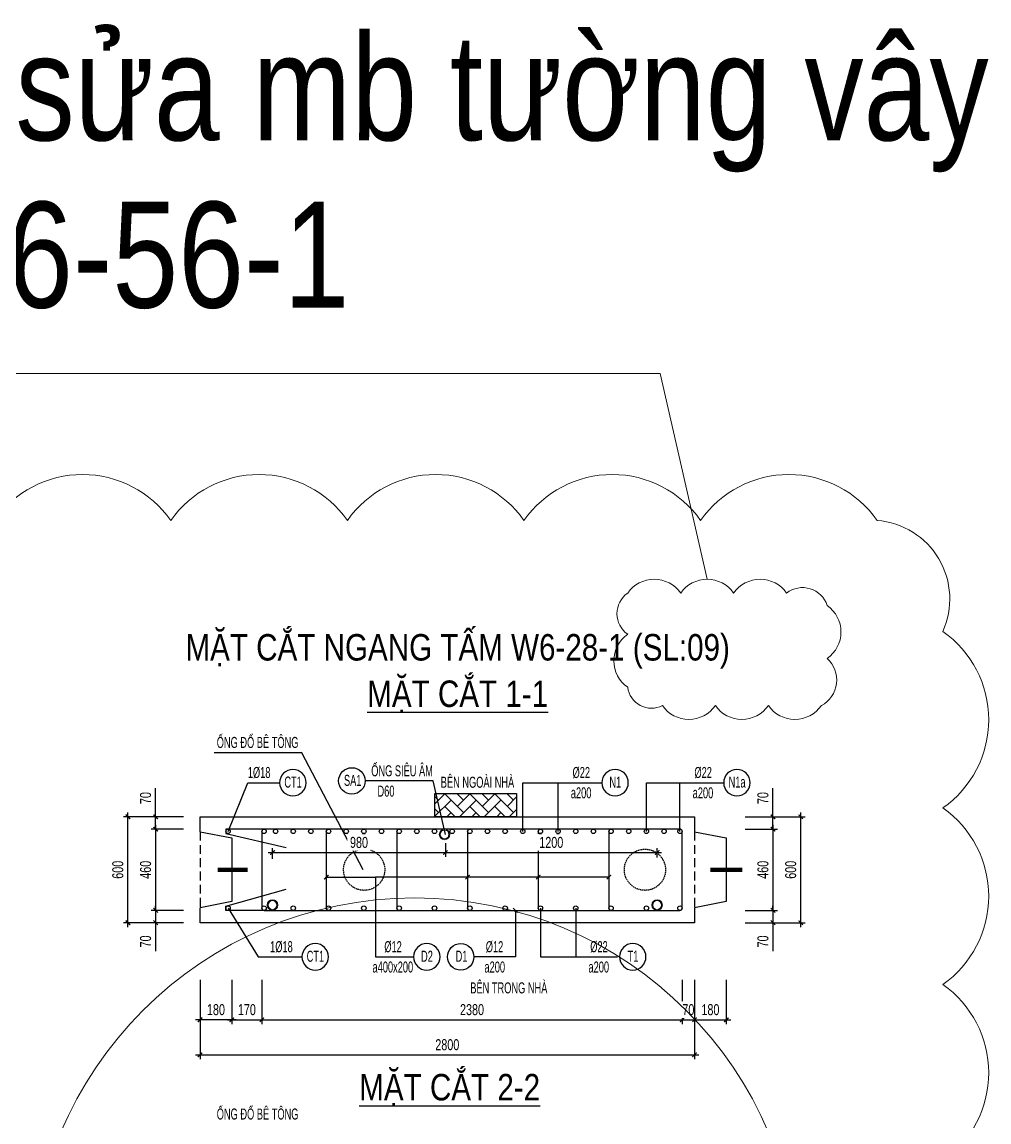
# Model space of a CAD drawing. Header units: millimetres. Extents: x -147841 to 368790, y -162721 to 84261.
# Drawn here: x 139889 to 145365, y -100065 to -93833 of the extents above; entities that cross this region are included whole.
import ezdxf
from ezdxf.enums import TextEntityAlignment as Align

# ---------------------------------------------------------------- set-up
doc = ezdxf.new("R2010")
doc.units = ezdxf.units.MM
doc.header["$LTSCALE"] = 1000
doc.header["$MEASUREMENT"] = 0
doc.header["$PDMODE"] = 1
doc.header["$PDSIZE"] = -10
doc.linetypes.add('DASHED', pattern=[0.75, 0.5, -0.25])
doc.linetypes.add('HIDDEN', pattern=[0.375, 0.25, -0.125])
doc.layers.get('0').update_dxf_attribs({"linetype": 'CONTINUOUS', "lineweight": 18})
doc.layers.get('DEFPOINTS').update_dxf_attribs({"color": 5, "linetype": 'CONTINUOUS', "lineweight": 18})
for name, color, linetype, lineweight in [('0-THAY', 7, 'CONTINUOUS', 18), ('ccu11-Dim', 8, 'CONTINUOUS', 18), ('DIM', 8, 'CONTINUOUS', 18)]:
    doc.layers.add(name, color=color, linetype=linetype, lineweight=lineweight)
for name, color, linetype in [('ccu11-Hatch', 250, 'CONTINUOUS'), ('ccu11-Khuat', 9, 'DASHED'), ('ccu11-Manh', 8, 'CONTINUOUS'), ('ccu11-Text', 31, 'CONTINUOUS'), ('ccu11-Thep', 4, 'CONTINUOUS'), ('ccu11-Thepdai', 6, 'CONTINUOUS'), ('KC-Cotthep', 8, 'CONTINUOUS'), ('KC-Dim', 8, 'CONTINUOUS'), ('KC-Text', 31, 'CONTINUOUS'), ('KC-Thay', 7, 'CONTINUOUS')]:
    doc.layers.add(name, color=color, linetype=linetype)
doc.styles.add('ARIAL', font='arial.ttf', dxfattribs={"width": 0.7})
doc.styles.add('ccu11-dim', font='vnsimli.shx', dxfattribs={"width": 0.65, "bigfont": 'bigfont.shx'})
doc.dimstyles.new('2.5-25', dxfattribs={"dimscale": 25, "dimtxt": 2.5, "dimasz": 1, "dimexe": 1, "dimexo": 2, "dimgap": 1, "dimtad": 1, "dimdec": 1, "dimrnd": 5, "dimdsep": 46, "dimtxsty": 'ARIAL', "dimblk": 'ARCHTICK', "dimcen": -1, "dimdle": 1, "dimclrd": 256, "dimclre": 256, "dimclrt": 3, "dimadec": 0, "dimazin": 2, "dimtfac": 0.1, "dimtdec": 1, "dimtmove": 0, "dimatfit": 1, "dimldrblk": 'ARCHTICK', "dimfxl": 1, "dimtvp": 0.833333, "dimtfill": 1, "dimtolj": 1, "dimtzin": 12, "dimarcsym": 0})
doc.dimstyles.new('ccu11-100x4', dxfattribs={"dimscale": 100, "dimtxt": 2.5, "dimasz": 1, "dimexe": 1, "dimexo": 2, "dimgap": 1, "dimtad": 1, "dimdec": 0, "dimlfac": 0.25, "dimdsep": 46, "dimtxsty": 'ccu11-dim', "dimblk": 'ARCHTICK', "dimcen": -1, "dimdle": 1, "dimclrd": 256, "dimclre": 256, "dimclrt": 31, "dimadec": 0, "dimazin": 2, "dimtfac": 0.1, "dimtdec": 0, "dimtmove": 0, "dimatfit": 1, "dimldrblk": 'ARCHTICK', "dimfxl": 1, "dimtvp": 0.833333, "dimtolj": 1, "dimtzin": 12, "dimarcsym": 0})

# ---------------------------------------------------------------- blocks, each defined once
blk = doc.blocks.new('_ARCHTICK')
at = {"color": 0, "linetype": 'ByBlock', "const_width": 0.3}
blk.add_lwpolyline([(-0.5, -0.5), (0.5, 0.5)], dxfattribs=at)
blk = doc.blocks.new('*D105')
at = {"layer": 'DEFPOINTS', "color": 0, "linetype": 'ByBlock', "ltscale": 30, "transparency": 16777216}
for p in [(140897.5, -99209.8), (141077.5, -99209.8)]:
    blk.add_point(p, dxfattribs=at)
at = {"layer": 'KC-Dim', "linetype": 'ByBlock', "lineweight": -2, "ltscale": 30, "transparency": 16777216}
for p, q in [((140897.5, -99259.8), (140897.5, -99510.5)), ((141077.5, -99259.8), (141077.5, -99510.5)), ((141102.5, -99485.5), (140872.5, -99485.5))]:
    blk.add_line(p, q, dxfattribs=at)
at = {"layer": 'KC-Dim', "linetype": 'ByBlock', "lineweight": -2, "ltscale": 30, "transparency": 16777216, "xscale": 25, "yscale": 25, "zscale": 25, "rotation": 180}
blk.add_blockref('_ARCHTICK', (140897.5, -99485.5), dxfattribs=at)
at = {"layer": 'KC-Dim', "linetype": 'ByBlock', "lineweight": -2, "ltscale": 30, "transparency": 16777216, "xscale": 25, "yscale": 25, "zscale": 25}
blk.add_blockref('_ARCHTICK', (141077.5, -99485.5), dxfattribs=at)
at = {"layer": 'KC-Dim', "color": 3, "linetype": 'ByBlock', "ltscale": 30, "transparency": 16777216, "insert": (140987.5, -99428.6), "char_height": 62.5, "attachment_point": 5, "style": 'ARIAL', "bg_fill": 3, "box_fill_scale": 1.25, "bg_fill_color": 256, "bg_fill_true_color": 13158600, "bg_fill_transparency": 0}
blk.add_mtext('\\A1;180', dxfattribs=at)
at = {"layer": 'DEFPOINTS', "color": 0, "linetype": 'ByBlock', "ltscale": 30, "transparency": 16777216}
blk.add_point((140897.5, -99485.5), dxfattribs=at)
blk = doc.blocks.new('*D106')
at = {"layer": 'DEFPOINTS', "color": 0, "linetype": 'ByBlock', "ltscale": 30, "transparency": 16777216}
for p in [(141077.5, -99209.8), (141247.5, -99209.8)]:
    blk.add_point(p, dxfattribs=at)
at = {"layer": 'KC-Dim', "linetype": 'ByBlock', "lineweight": -2, "ltscale": 30, "transparency": 16777216}
for p, q in [((141077.5, -99259.8), (141077.5, -99510.5)), ((141247.5, -99259.8), (141247.5, -99510.5)), ((141052.5, -99485.5), (141272.5, -99485.5))]:
    blk.add_line(p, q, dxfattribs=at)
at = {"layer": 'KC-Dim', "linetype": 'ByBlock', "lineweight": -2, "ltscale": 30, "transparency": 16777216, "xscale": 25, "yscale": 25, "zscale": 25, "rotation": 180}
blk.add_blockref('_ARCHTICK', (141077.5, -99485.5), dxfattribs=at)
at = {"layer": 'KC-Dim', "linetype": 'ByBlock', "lineweight": -2, "ltscale": 30, "transparency": 16777216, "xscale": 25, "yscale": 25, "zscale": 25}
blk.add_blockref('_ARCHTICK', (141247.5, -99485.5), dxfattribs=at)
at = {"layer": 'KC-Dim', "color": 3, "linetype": 'ByBlock', "ltscale": 30, "transparency": 16777216, "insert": (141162.5, -99428.6), "char_height": 62.5, "attachment_point": 5, "style": 'ARIAL', "bg_fill": 3, "box_fill_scale": 1.25, "bg_fill_color": 256, "bg_fill_true_color": 13158600, "bg_fill_transparency": 0}
blk.add_mtext('\\A1;170', dxfattribs=at)
at = {"layer": 'DEFPOINTS', "color": 0, "linetype": 'ByBlock', "ltscale": 30, "transparency": 16777216}
blk.add_point((141247.5, -99485.5), dxfattribs=at)
blk = doc.blocks.new('*D107')
at = {"layer": 'DEFPOINTS', "color": 0, "linetype": 'ByBlock', "ltscale": 30, "transparency": 16777216}
for p in [(140488.9, -98335.7), (140853.4, -98335.7), (140853.4, -98935.7)]:
    blk.add_point(p, dxfattribs=at)
at = {"layer": 'KC-Dim', "linetype": 'ByBlock', "lineweight": -2, "ltscale": 30, "transparency": 16777216}
for p, q in [((140803.4, -98335.7), (140463.9, -98335.7)), ((140488.9, -98960.7), (140488.9, -98310.7)), ((140803.4, -98935.7), (140463.9, -98935.7))]:
    blk.add_line(p, q, dxfattribs=at)
at = {"layer": 'KC-Dim', "linetype": 'ByBlock', "lineweight": -2, "ltscale": 30, "transparency": 16777216, "xscale": 25, "yscale": 25, "zscale": 25}
for p, rotation in [((140488.9, -98335.7), 90), ((140488.9, -98935.7), 270)]:
    blk.add_blockref('_ARCHTICK', p, dxfattribs=dict(at, rotation=rotation))
at = {"layer": 'KC-Dim', "color": 3, "linetype": 'ByBlock', "ltscale": 30, "transparency": 16777216, "insert": (140432, -98635.7), "char_height": 62.5, "attachment_point": 5, "rotation": 90, "style": 'ARIAL', "bg_fill": 3, "box_fill_scale": 1.25, "bg_fill_color": 256, "bg_fill_true_color": 13158600, "bg_fill_transparency": 0}
blk.add_mtext('\\A1;600', dxfattribs=at)
blk = doc.blocks.new('*D108')
at = {"layer": 'DEFPOINTS', "color": 0, "linetype": 'ByBlock', "ltscale": 30, "transparency": 16777216}
for p in [(140853.4, -98405.7), (140646.1, -98865.7), (140853.4, -98865.7)]:
    blk.add_point(p, dxfattribs=at)
at = {"layer": 'KC-Dim', "linetype": 'ByBlock', "lineweight": -2, "ltscale": 30, "transparency": 16777216}
for p, q in [((140646.1, -98380.7), (140646.1, -98890.7)), ((140803.4, -98405.7), (140621.1, -98405.7)), ((140803.4, -98865.7), (140621.1, -98865.7))]:
    blk.add_line(p, q, dxfattribs=at)
at = {"layer": 'KC-Dim', "linetype": 'ByBlock', "lineweight": -2, "ltscale": 30, "transparency": 16777216, "xscale": 25, "yscale": 25, "zscale": 25}
for p, rotation in [((140646.1, -98405.7), 90), ((140646.1, -98865.7), 270)]:
    blk.add_blockref('_ARCHTICK', p, dxfattribs=dict(at, rotation=rotation))
at = {"layer": 'KC-Dim', "color": 3, "linetype": 'ByBlock', "ltscale": 30, "transparency": 16777216, "insert": (140589.1, -98635.7), "char_height": 62.5, "attachment_point": 5, "rotation": 90, "style": 'ARIAL', "bg_fill": 3, "box_fill_scale": 1.25, "bg_fill_color": 256, "bg_fill_true_color": 13158600, "bg_fill_transparency": 0}
blk.add_mtext('\\A1;460', dxfattribs=at)
blk = doc.blocks.new('*D109')
at = {"layer": 'DEFPOINTS', "color": 0, "linetype": 'ByBlock', "ltscale": 30, "transparency": 16777216}
for p in [(140646.1, -98335.7), (140853.4, -98335.7), (140853.4, -98405.7)]:
    blk.add_point(p, dxfattribs=at)
at = {"layer": 'KC-Dim', "linetype": 'ByBlock', "lineweight": -2, "ltscale": 30, "transparency": 16777216}
for p, q in [((140646.1, -98335.7), (140646.1, -98173.5)), ((140803.4, -98335.7), (140621.1, -98335.7)), ((140646.1, -98405.7), (140646.1, -98335.7)), ((140803.4, -98405.7), (140621.1, -98405.7)), ((140646.1, -98405.7), (140646.1, -98430.7))]:
    blk.add_line(p, q, dxfattribs=at)
at = {"layer": 'KC-Dim', "linetype": 'ByBlock', "lineweight": -2, "ltscale": 30, "transparency": 16777216, "xscale": 25, "yscale": 25, "zscale": 25}
for p, rotation in [((140646.1, -98335.7), 270), ((140646.1, -98405.7), 90)]:
    blk.add_blockref('_ARCHTICK', p, dxfattribs=dict(at, rotation=rotation))
at = {"layer": 'KC-Dim', "color": 3, "linetype": 'ByBlock', "ltscale": 30, "transparency": 16777216, "insert": (140589.1, -98229.6), "char_height": 62.5, "attachment_point": 5, "rotation": 90, "style": 'ARIAL', "bg_fill": 3, "box_fill_scale": 1.25, "bg_fill_color": 256, "bg_fill_true_color": 13158600, "bg_fill_transparency": 0}
blk.add_mtext('\\A1;70', dxfattribs=at)
blk = doc.blocks.new('*D110')
at = {"layer": 'DEFPOINTS', "color": 0, "linetype": 'ByBlock', "ltscale": 30, "transparency": 16777216}
for p in [(140853.4, -98865.7), (140646.1, -98935.7), (140853.4, -98935.7)]:
    blk.add_point(p, dxfattribs=at)
at = {"layer": 'KC-Dim', "linetype": 'ByBlock', "lineweight": -2, "ltscale": 30, "transparency": 16777216}
for p, q in [((140803.4, -98865.7), (140621.1, -98865.7)), ((140646.1, -98865.7), (140646.1, -98840.7)), ((140646.1, -98865.7), (140646.1, -98935.7)), ((140803.4, -98935.7), (140621.1, -98935.7)), ((140646.1, -98935.7), (140646.1, -99097.8))]:
    blk.add_line(p, q, dxfattribs=at)
at = {"layer": 'KC-Dim', "linetype": 'ByBlock', "lineweight": -2, "ltscale": 30, "transparency": 16777216, "xscale": 25, "yscale": 25, "zscale": 25}
for p, rotation in [((140646.1, -98865.7), 270), ((140646.1, -98935.7), 90)]:
    blk.add_blockref('_ARCHTICK', p, dxfattribs=dict(at, rotation=rotation))
at = {"layer": 'KC-Dim', "color": 3, "linetype": 'ByBlock', "ltscale": 30, "transparency": 16777216, "insert": (140589.1, -99041.7), "char_height": 62.5, "attachment_point": 5, "rotation": 90, "style": 'ARIAL', "bg_fill": 3, "box_fill_scale": 1.25, "bg_fill_color": 256, "bg_fill_true_color": 13158600, "bg_fill_transparency": 0}
blk.add_mtext('\\A1;70', dxfattribs=at)
blk = doc.blocks.new('*D111')
at = {"layer": 'DEFPOINTS', "color": 0, "linetype": 'ByBlock', "ltscale": 30, "transparency": 16777216}
for p in [(141247.5, -99209.8), (143627.5, -99209.8), (143627.5, -99485.5)]:
    blk.add_point(p, dxfattribs=at)
at = {"layer": 'KC-Dim', "linetype": 'ByBlock', "lineweight": -2, "ltscale": 30, "transparency": 16777216}
for p, q in [((141247.5, -99259.8), (141247.5, -99510.5)), ((143627.5, -99259.8), (143627.5, -99510.5)), ((141222.5, -99485.5), (143652.5, -99485.5))]:
    blk.add_line(p, q, dxfattribs=at)
at = {"layer": 'KC-Dim', "linetype": 'ByBlock', "lineweight": -2, "ltscale": 30, "transparency": 16777216, "xscale": 25, "yscale": 25, "zscale": 25, "rotation": 180}
blk.add_blockref('_ARCHTICK', (141247.5, -99485.5), dxfattribs=at)
at = {"layer": 'KC-Dim', "linetype": 'ByBlock', "lineweight": -2, "ltscale": 30, "transparency": 16777216, "xscale": 25, "yscale": 25, "zscale": 25}
blk.add_blockref('_ARCHTICK', (143627.5, -99485.5), dxfattribs=at)
at = {"layer": 'KC-Dim', "color": 3, "linetype": 'ByBlock', "ltscale": 30, "transparency": 16777216, "insert": (142437.5, -99428.5), "char_height": 62.5, "attachment_point": 5, "style": 'ARIAL', "bg_fill": 3, "box_fill_scale": 1.25, "bg_fill_color": 256, "bg_fill_true_color": 13158600, "bg_fill_transparency": 0}
blk.add_mtext('\\A1;2380', dxfattribs=at)
blk = doc.blocks.new('*D112')
at = {"layer": 'DEFPOINTS', "color": 0, "linetype": 'ByBlock', "ltscale": 30, "transparency": 16777216}
for p in [(143934, -98335.7), (144299, -98335.7), (143934, -98935.7)]:
    blk.add_point(p, dxfattribs=at)
at = {"layer": 'KC-Dim', "linetype": 'ByBlock', "lineweight": -2, "ltscale": 30, "transparency": 16777216}
for p, q in [((143984, -98335.7), (144324, -98335.7)), ((144299, -98960.7), (144299, -98310.7)), ((143984, -98935.7), (144324, -98935.7))]:
    blk.add_line(p, q, dxfattribs=at)
at = {"layer": 'KC-Dim', "linetype": 'ByBlock', "lineweight": -2, "ltscale": 30, "transparency": 16777216, "xscale": 25, "yscale": 25, "zscale": 25}
for p, rotation in [((144299, -98335.7), 90), ((144299, -98935.7), 270)]:
    blk.add_blockref('_ARCHTICK', p, dxfattribs=dict(at, rotation=rotation))
at = {"layer": 'KC-Dim', "color": 3, "linetype": 'ByBlock', "ltscale": 30, "transparency": 16777216, "insert": (144242.1, -98635.7), "char_height": 62.5, "attachment_point": 5, "rotation": 90, "style": 'ARIAL', "bg_fill": 3, "box_fill_scale": 1.25, "bg_fill_color": 256, "bg_fill_true_color": 13158600, "bg_fill_transparency": 0}
blk.add_mtext('\\A1;600', dxfattribs=at)
blk = doc.blocks.new('*D113')
at = {"layer": 'DEFPOINTS', "color": 0, "linetype": 'ByBlock', "ltscale": 30, "transparency": 16777216}
for p in [(143934, -98405.7), (143934, -98865.7), (144141.8, -98865.7)]:
    blk.add_point(p, dxfattribs=at)
at = {"layer": 'KC-Dim', "linetype": 'ByBlock', "lineweight": -2, "ltscale": 30, "transparency": 16777216}
for p, q in [((144141.8, -98380.7), (144141.8, -98890.7)), ((143984, -98405.7), (144166.8, -98405.7)), ((143984, -98865.7), (144166.8, -98865.7))]:
    blk.add_line(p, q, dxfattribs=at)
at = {"layer": 'KC-Dim', "linetype": 'ByBlock', "lineweight": -2, "ltscale": 30, "transparency": 16777216, "xscale": 25, "yscale": 25, "zscale": 25}
for p, rotation in [((144141.8, -98405.7), 90), ((144141.8, -98865.7), 270)]:
    blk.add_blockref('_ARCHTICK', p, dxfattribs=dict(at, rotation=rotation))
at = {"layer": 'KC-Dim', "color": 3, "linetype": 'ByBlock', "ltscale": 30, "transparency": 16777216, "insert": (144084.9, -98635.7), "char_height": 62.5, "attachment_point": 5, "rotation": 90, "style": 'ARIAL', "bg_fill": 3, "box_fill_scale": 1.25, "bg_fill_color": 256, "bg_fill_true_color": 13158600, "bg_fill_transparency": 0}
blk.add_mtext('\\A1;460', dxfattribs=at)
blk = doc.blocks.new('*D114')
at = {"layer": 'DEFPOINTS', "color": 0, "linetype": 'ByBlock', "ltscale": 30, "transparency": 16777216}
for p in [(143934, -98335.7), (144141.8, -98335.7), (143934, -98405.7)]:
    blk.add_point(p, dxfattribs=at)
at = {"layer": 'KC-Dim', "linetype": 'ByBlock', "lineweight": -2, "ltscale": 30, "transparency": 16777216}
for p, q in [((144141.8, -98335.7), (144141.8, -98173.5)), ((143984, -98335.7), (144166.8, -98335.7)), ((144141.8, -98405.7), (144141.8, -98335.7)), ((143984, -98405.7), (144166.8, -98405.7)), ((144141.8, -98405.7), (144141.8, -98430.7))]:
    blk.add_line(p, q, dxfattribs=at)
at = {"layer": 'KC-Dim', "linetype": 'ByBlock', "lineweight": -2, "ltscale": 30, "transparency": 16777216, "xscale": 25, "yscale": 25, "zscale": 25}
for p, rotation in [((144141.8, -98335.7), 270), ((144141.8, -98405.7), 90)]:
    blk.add_blockref('_ARCHTICK', p, dxfattribs=dict(at, rotation=rotation))
at = {"layer": 'KC-Dim', "color": 3, "linetype": 'ByBlock', "ltscale": 30, "transparency": 16777216, "insert": (144084.9, -98229.6), "char_height": 62.5, "attachment_point": 5, "rotation": 90, "style": 'ARIAL', "bg_fill": 3, "box_fill_scale": 1.25, "bg_fill_color": 256, "bg_fill_true_color": 13158600, "bg_fill_transparency": 0}
blk.add_mtext('\\A1;70', dxfattribs=at)
blk = doc.blocks.new('*D115')
at = {"layer": 'DEFPOINTS', "color": 0, "linetype": 'ByBlock', "ltscale": 30, "transparency": 16777216}
for p in [(143934, -98865.7), (143934, -98935.7), (144141.8, -98935.7)]:
    blk.add_point(p, dxfattribs=at)
at = {"layer": 'KC-Dim', "linetype": 'ByBlock', "lineweight": -2, "ltscale": 30, "transparency": 16777216}
for p, q in [((143984, -98865.7), (144166.8, -98865.7)), ((144141.8, -98865.7), (144141.8, -98840.7)), ((144141.8, -98865.7), (144141.8, -98935.7)), ((143984, -98935.7), (144166.8, -98935.7)), ((144141.8, -98935.7), (144141.8, -99097.8))]:
    blk.add_line(p, q, dxfattribs=at)
at = {"layer": 'KC-Dim', "linetype": 'ByBlock', "lineweight": -2, "ltscale": 30, "transparency": 16777216, "xscale": 25, "yscale": 25, "zscale": 25}
for p, rotation in [((144141.8, -98865.7), 270), ((144141.8, -98935.7), 90)]:
    blk.add_blockref('_ARCHTICK', p, dxfattribs=dict(at, rotation=rotation))
at = {"layer": 'KC-Dim', "color": 3, "linetype": 'ByBlock', "ltscale": 30, "transparency": 16777216, "insert": (144084.9, -99041.7), "char_height": 62.5, "attachment_point": 5, "rotation": 90, "style": 'ARIAL', "bg_fill": 3, "box_fill_scale": 1.25, "bg_fill_color": 256, "bg_fill_true_color": 13158600, "bg_fill_transparency": 0}
blk.add_mtext('\\A1;70', dxfattribs=at)
blk = doc.blocks.new('att_thep_2')
blk.add_circle((-300, 0), 300)
at = {"color": 3, "style": 'ARIAL', "width": 0.6}
blk.add_attdef('DK', text='', height=250, dxfattribs=at).set_placement((467, 105), align=Align.CENTER)
at = {"color": 31, "style": 'ARIAL', "width": 0.6}
blk.add_attdef('SH', text='', height=250, dxfattribs=at).set_placement((-281, -111), align=Align.CENTER)
at = {"color": 2, "style": 'ARIAL', "width": 0.6}
blk.add_attdef('KC', text='', height=250, dxfattribs=at).set_placement((472, -355), align=Align.CENTER)
blk = doc.blocks.new('*D116')
at = {"layer": 'DEFPOINTS', "color": 0, "ltscale": 3000, "transparency": 16777216}
for p in [(143627.5, -99209.8), (143697.5, -99209.8)]:
    blk.add_point(p, dxfattribs=at)
at = {"layer": 'KC-Dim', "lineweight": -2, "ltscale": 3000, "transparency": 16777216}
for p, q in [((143627.5, -99259.8), (143627.5, -99510.5)), ((143697.5, -99259.8), (143697.5, -99510.5)), ((143602.5, -99485.5), (143722.5, -99485.5))]:
    blk.add_line(p, q, dxfattribs=at)
at = {"layer": 'KC-Dim', "lineweight": -2, "ltscale": 3000, "transparency": 16777216, "xscale": 25, "yscale": 25, "zscale": 25, "rotation": 180}
blk.add_blockref('_ARCHTICK', (143627.5, -99485.5), dxfattribs=at)
at = {"layer": 'KC-Dim', "lineweight": -2, "ltscale": 3000, "transparency": 16777216, "xscale": 25, "yscale": 25, "zscale": 25}
blk.add_blockref('_ARCHTICK', (143697.5, -99485.5), dxfattribs=at)
at = {"layer": 'KC-Dim', "color": 3, "ltscale": 3000, "transparency": 16777216, "insert": (143662.5, -99428.6), "char_height": 62.5, "attachment_point": 5, "style": 'ARIAL', "bg_fill": 3, "box_fill_scale": 1.25, "bg_fill_color": 256, "bg_fill_true_color": 13158600, "bg_fill_transparency": 0}
blk.add_mtext('\\A1;70', dxfattribs=at)
at = {"layer": 'DEFPOINTS', "color": 0, "ltscale": 3000, "transparency": 16777216}
blk.add_point((143697.5, -99485.5), dxfattribs=at)
blk = doc.blocks.new('*D117')
at = {"layer": 'DEFPOINTS', "color": 0, "ltscale": 3000, "transparency": 16777216}
for p in [(143697.5, -99209.8), (143877.5, -99209.8)]:
    blk.add_point(p, dxfattribs=at)
at = {"layer": 'KC-Dim', "lineweight": -2, "ltscale": 3000, "transparency": 16777216}
for p, q in [((143697.5, -99259.8), (143697.5, -99510.5)), ((143877.5, -99259.8), (143877.5, -99510.5)), ((143672.5, -99485.5), (143902.5, -99485.5))]:
    blk.add_line(p, q, dxfattribs=at)
at = {"layer": 'KC-Dim', "color": 3, "ltscale": 3000, "transparency": 16777216, "insert": (143787.5, -99428.6), "char_height": 62.5, "attachment_point": 5, "style": 'ARIAL', "bg_fill": 3, "box_fill_scale": 1.25, "bg_fill_color": 256, "bg_fill_true_color": 13158600, "bg_fill_transparency": 0}
blk.add_mtext('\\A1;180', dxfattribs=at)
at = {"layer": 'DEFPOINTS', "color": 0, "ltscale": 3000, "transparency": 16777216}
blk.add_point((143877.5, -99485.5), dxfattribs=at)
at = {"layer": 'KC-Dim', "lineweight": -2, "ltscale": 3000, "transparency": 16777216, "xscale": 25, "yscale": 25, "zscale": 25, "rotation": 180}
blk.add_blockref('_ARCHTICK', (143697.5, -99485.5), dxfattribs=at)
at = {"layer": 'KC-Dim', "lineweight": -2, "ltscale": 3000, "transparency": 16777216, "xscale": 25, "yscale": 25, "zscale": 25}
blk.add_blockref('_ARCHTICK', (143877.5, -99485.5), dxfattribs=at)
blk = doc.blocks.new('*U103')
at = {"layer": 'ccu11-Thepdai', "flags": 128}
blk.add_lwpolyline([(50, 230), (-37.5, 230, 0.414214), (-50, 217.5), (-50, -114.4), (-50, -217.5, 0.414214), (-37.5, -230), (50, -230)], format="xyb", dxfattribs=at)
blk = doc.blocks.new('*U104')
at = {"layer": 'DIM', "color": 0, "linetype": 'ByBlock', "lineweight": -2, "transparency": 16777216}
for p in [(0, 0), (400, 0), (800, 0), (1200, 0), (1600, 0)]:
    blk.add_blockref('*U103', p, dxfattribs=at)
blk = doc.blocks.new('*D118')
at = {"layer": 'DEFPOINTS', "color": 0, "ltscale": 3000, "transparency": 16777216}
for p in [(140897.5, -99209.8), (143697.5, -99209.8), (143697.5, -99684)]:
    blk.add_point(p, dxfattribs=at)
at = {"layer": 'DIM', "lineweight": -2, "ltscale": 3000, "transparency": 16777216}
for p, q in [((140897.5, -99259.8), (140897.5, -99709)), ((143697.5, -99259.8), (143697.5, -99709)), ((140872.5, -99684), (143722.5, -99684))]:
    blk.add_line(p, q, dxfattribs=at)
at = {"layer": 'DIM', "lineweight": -2, "ltscale": 3000, "transparency": 16777216, "xscale": 25, "yscale": 25, "zscale": 25, "rotation": 180}
blk.add_blockref('_ARCHTICK', (140897.5, -99684), dxfattribs=at)
at = {"layer": 'DIM', "lineweight": -2, "ltscale": 3000, "transparency": 16777216, "xscale": 25, "yscale": 25, "zscale": 25}
blk.add_blockref('_ARCHTICK', (143697.5, -99684), dxfattribs=at)
at = {"layer": 'DIM', "color": 3, "ltscale": 3000, "transparency": 16777216, "insert": (142297.5, -99627.1), "char_height": 62.5, "attachment_point": 5, "style": 'ARIAL', "bg_fill": 3, "box_fill_scale": 1.25, "bg_fill_color": 256, "bg_fill_true_color": 13158600, "bg_fill_transparency": 0}
blk.add_mtext('\\A1;2800', dxfattribs=at)
blk = doc.blocks.new('*D1508')
at = {"layer": 'DEFPOINTS', "color": 0, "linetype": 'ByBlock', "ltscale": 30, "transparency": 16777216}
for p in [(258896.5, -98435.7), (258896.5, -98538), (257917.5, -98623.4)]:
    blk.add_point(p, dxfattribs=at)
at = {"layer": 'KC-Dim', "linetype": 'ByBlock', "lineweight": -2, "ltscale": 30, "transparency": 16777216}
for p, q in [((257917.5, -98573.4), (257917.5, -98513)), ((258896.5, -98485.7), (258896.5, -98563)), ((257892.5, -98538), (258921.5, -98538))]:
    blk.add_line(p, q, dxfattribs=at)
at = {"layer": 'KC-Dim', "linetype": 'ByBlock', "lineweight": -2, "ltscale": 30, "transparency": 16777216, "xscale": 25, "yscale": 25, "zscale": 25, "rotation": 180}
blk.add_blockref('_ARCHTICK', (257917.5, -98538), dxfattribs=at)
at = {"layer": 'KC-Dim', "linetype": 'ByBlock', "lineweight": -2, "ltscale": 30, "transparency": 16777216, "xscale": 25, "yscale": 25, "zscale": 25}
blk.add_blockref('_ARCHTICK', (258896.5, -98538), dxfattribs=at)
at = {"layer": 'KC-Dim', "color": 3, "linetype": 'ByBlock', "ltscale": 30, "transparency": 16777216, "insert": (258407, -98481.1), "char_height": 62.5, "attachment_point": 5, "style": 'ARIAL', "bg_fill": 3, "box_fill_scale": 1.25, "bg_fill_color": 256, "bg_fill_true_color": 13158600, "bg_fill_transparency": 0}
blk.add_mtext('\\A1;980', dxfattribs=at)
blk = doc.blocks.new('A$C260038B3')
at = {"layer": '0-THAY', "linetype": 'Continuous'}
for radius in [120, 100]:
    blk.add_circle((0, 0), radius, dxfattribs=at)
blk = doc.blocks.new('*D1509')
at = {"layer": 'DEFPOINTS', "color": 0, "linetype": 'ByBlock', "ltscale": 30, "transparency": 16777216}
for p in [(258896.5, -98435.7), (260095.1, -98538), (260095.1, -98616.7)]:
    blk.add_point(p, dxfattribs=at)
at = {"layer": 'KC-Dim', "linetype": 'ByBlock', "lineweight": -2, "ltscale": 30, "transparency": 16777216}
for p, q in [((258896.5, -98485.7), (258896.5, -98563)), ((260095.1, -98566.7), (260095.1, -98513)), ((258871.5, -98538), (260120.1, -98538))]:
    blk.add_line(p, q, dxfattribs=at)
at = {"layer": 'KC-Dim', "linetype": 'ByBlock', "lineweight": -2, "ltscale": 30, "transparency": 16777216, "xscale": 25, "yscale": 25, "zscale": 25, "rotation": 180}
blk.add_blockref('_ARCHTICK', (258896.5, -98538), dxfattribs=at)
at = {"layer": 'KC-Dim', "linetype": 'ByBlock', "lineweight": -2, "ltscale": 30, "transparency": 16777216, "xscale": 25, "yscale": 25, "zscale": 25}
blk.add_blockref('_ARCHTICK', (260095.1, -98538), dxfattribs=at)
at = {"layer": 'KC-Dim', "color": 3, "linetype": 'ByBlock', "ltscale": 30, "transparency": 16777216, "insert": (259495.8, -98481.1), "char_height": 62.5, "attachment_point": 5, "style": 'ARIAL', "bg_fill": 3, "box_fill_scale": 1.25, "bg_fill_color": 256, "bg_fill_true_color": 13158600, "bg_fill_transparency": 0}
blk.add_mtext('\\A1;1200', dxfattribs=at)
blk = doc.blocks.new('*U260')
at = {"layer": 'ccu11-Thep'}
blk.add_circle((0, 0), 12.5, dxfattribs=at)
blk = doc.blocks.new('*U261')
at = {"layer": 'KC-Dim', "color": 0, "linetype": 'ByBlock', "lineweight": -2, "transparency": 16777216}
for p in [(0, 0), (100, 0), (200, 0), (300, 0), (400, 0), (500, 0), (600, 0), (700, 0), (800, 0), (900, 0), (1000, 0), (1100, 0), (1200, 0), (1300, 0), (1400, 0), (1500, 0), (1600, 0), (1700, 0), (1800, 0), (1900, 0), (2000, 0), (2100, 0), (2200, 0)]:
    blk.add_blockref('*U260', p, dxfattribs=at)
blk = doc.blocks.new('*U262')
at = {"layer": 'ccu11-Thep'}
blk.add_circle((0, 0), 12.5, dxfattribs=at)
blk = doc.blocks.new('*U263')
at = {"layer": 'KC-Dim', "color": 0, "linetype": 'ByBlock', "lineweight": -2, "transparency": 16777216}
for p in [(0, 0), (200, 0), (400, 0), (600, 0), (800, 0), (1000, 0), (1200, 0), (1400, 0), (1600, 0), (1800, 0), (2000, 0)]:
    blk.add_blockref('*U262', p, dxfattribs=at)
blk = doc.blocks.new('saw6-28')
at = {"layer": 'ccu11-Dim', "ltscale": 3000, "xscale": 0.25, "yscale": 0.25, "zscale": 0.25}
for p in [(257917.48, -98835.66), (260095.11, -98835.66)]:
    blk.add_blockref('A$C260038B3', p, dxfattribs=at)
at = {"layer": 'KC-Dim', "linetype": 'ByBlock', "ltscale": 30}
dim = blk.add_linear_dim(base=(258896.47, -98537.97), p1=(257917.48, -98623.41), p2=(258896.47, -98435.66), dimstyle='2.5-25', dxfattribs=at)
dim.commit()
dim.dimension.update_dxf_attribs({"geometry": '*D1508', "text_midpoint": (258406.97, -98481.05)})
at = {"layer": 'ccu11-Dim', "ltscale": 3000, "xscale": 0.25, "yscale": 0.25, "zscale": 0.25}
blk.add_blockref('A$C260038B3', (258891.47, -98435.66), dxfattribs=at)
at = {"layer": 'KC-Dim', "linetype": 'ByBlock', "ltscale": 30}
dim = blk.add_linear_dim(base=(260095.11, -98537.97), p1=(258896.47, -98435.66), p2=(260095.11, -98616.7), dimstyle='2.5-25', dxfattribs=at)
dim.commit()
dim.dimension.update_dxf_attribs({"geometry": '*D1509', "text_midpoint": (259495.79, -98481.05)})

msp = doc.modelspace()

# ---------------------------------------------------------------- hatches: boundary and pattern name
at = {"layer": 'ccu11-Hatch', "ltscale": 3000}
h = msp.add_hatch(dxfattribs=at)
h.set_pattern_fill('AR-HBONE', color=256, scale=12.5, style=0)
h.set_pattern_definition([(45, (74896.06, -110438.817), (6e-15, 70.710678), [150, -50]), (135, (74931.413, -110403.46), (6e-15, 70.710678), [150, -50])])
h.paths.add_polyline_path([(142690.06, -98204.07), (142227.52, -98204.07), (142227.52, -98335.66), (142690.06, -98335.66)])

# ---------------------------------------------------------------- linework, layer by layer
msp.add_lwpolyline([(142227.52, -98204.07), (142690.06, -98204.07), (142690.06, -98335.66), (142227.52, -98335.66)], close=True, dxfattribs=at)
at = {"layer": 'ccu11-Khuat', "ltscale": 0.1}
for p, q in [((140897.49, -98420.66), (140897.49, -98850.66)), ((143697.49, -98420.66), (143697.49, -98850.66))]:
    msp.add_line(p, q, dxfattribs=at)
at = {"layer": 'ccu11-Manh'}
msp.add_lwpolyline([(141821.15, -98635.66), (141474.1, -97972.6), (140977.57, -97972.6)], dxfattribs=at)
at = {"layer": 'ccu11-Thep', "const_width": 25}
for points in [[(141167.49, -98635.66), (140997.49, -98635.66)], [(143787.49, -98635.66), (143967.49, -98635.66)]]:
    msp.add_lwpolyline(points, dxfattribs=at)
at = {"layer": 'ccu11-Thep'}
for centre in [(141056.28, -98418.16), (141259.99, -98418.16), (143614.99, -98418.16), (141056.37, -98853.16), (141259.99, -98853.16), (143614.99, -98853.16)]:
    msp.add_circle(centre, 12.5, dxfattribs=at)
at = {"layer": 'ccu11-Thep', "linetype": 'HIDDEN', "ltscale": 0.03}
for centre in [(141826.73, -98635.66, 242.3), (143416.68, -98635.66)]:
    msp.add_circle(centre, 116.6, dxfattribs=at)
at = {"layer": 'ccu11-Thepdai', "flags": 128}
for points in [[(141278.54, -98405.66), (141043.78, -98405.66), (141043.78, -98429.83), (141385.24, -98509.87)], [(141278.54, -98865.66), (141043.87, -98865.66), (141043.87, -98842.22), (141385.24, -98746.07)]]:
    msp.add_lwpolyline(points, dxfattribs=at)
at = {"layer": 'ccu11-Thepdai'}
msp.add_lwpolyline([(141259.99, -98865.66), (143614.99, -98865.66, 0.4142136), (143627.49, -98853.16), (143627.49, -98418.16, 0.4142136), (143614.99, -98405.66), (141259.99, -98405.66, 0.4142136), (141247.49, -98418.16), (141247.49, -98853.16, 0.4142136)], format="xyb", close=True, dxfattribs=at)
at = {"layer": 'DEFPOINTS', "color": 2, "flags": 128}
for points in [[(137226.64, -97060.92), (137226.64, -95824.32), (143503.1, -95824.32)], [(143769.07, -96990.09), (143503.1, -95824.32)]]:
    msp.add_lwpolyline(points, dxfattribs=at)
msp.add_lwpolyline([(143319.07, -97068.18, -0.5205671), (143619.07, -97068.18, -0.5205671), (143919.07, -97068.18, -0.5205671), (144219.07, -97068.18, -0.5205671), (144448.64, -97138.6, -0.5205671), (144448.64, -97438.6, -0.5205671), (144415.51, -97705.47, -0.5205671), (144115.51, -97705.47, -0.5205671), (143815.51, -97705.47, -0.5205671), (143515.51, -97705.47, -0.5205671), (143319.07, -97601.9, -0.5205671), (143319.07, -97301.9, -0.5205671)], format="xyb", close=True, dxfattribs=at)
at = {"layer": 'KC-Thay', "flags": 128}
for points in [[(140897.49, -98420.66), (140897.49, -98335.66), (143697.49, -98335.66), (143697.49, -98420.66)], [(140897.49, -98420.66), (141077.49, -98455.66), (141077.49, -98815.66), (140897.49, -98850.66)], [(143697.49, -98420.66), (143877.49, -98455.66), (143877.49, -98815.66), (143697.49, -98850.66)], [(143697.49, -98850.66), (143697.49, -98935.66), (140897.49, -98935.66), (140897.49, -98850.66)]]:
    msp.add_lwpolyline(points, dxfattribs=at)

# ---------------------------------------------------------------- block references
at = {"layer": 'DIM'}
msp.add_blockref('*U104', (141662.49, -98635.66), dxfattribs=at)
at = {"layer": 'KC-Cotthep'}
ref = msp.add_blockref('att_thep_2', (141348.28, -98142.29), dxfattribs=dict(at, xscale=-0.25, yscale=0.25, zscale=0.25))
ref.add_attrib('DK', '1%%C18', dxfattribs={"layer": '0', "color": 15, "height": 62.5, "style": 'ARIAL', "width": 0.6}).set_placement((141232.01, -98115.94), align=Align.CENTER)
ref.add_attrib('SH', 'CT1', dxfattribs={"layer": '0', "color": 31, "height": 62.5, "style": 'ARIAL', "width": 0.6}).set_placement((141424.31, -98170.16), align=Align.CENTER)
ref = msp.add_blockref('att_thep_2', (141832.32, -98132.62), dxfattribs=dict(at, xscale=0.25, yscale=0.25, zscale=0.25))
ref.add_attrib('KC', 'D60', dxfattribs={"layer": '0', "color": 2, "height": 62.5, "style": 'ARIAL', "width": 0.6}).set_placement((141950.29, -98221.45), align=Align.CENTER)
ref.add_attrib('DK', 'ỐNG SIÊU ÂM', dxfattribs={"layer": '0', "color": 15, "height": 62.5, "style": 'ARIAL', "width": 0.6}).set_placement((142041.38, -98106.27), align=Align.CENTER)
ref.add_attrib('SH', 'SA1', dxfattribs={"layer": '0', "color": 31, "height": 62.5, "style": 'ARIAL', "width": 0.6}).set_placement((141762.07, -98160.49), align=Align.CENTER)
ref = msp.add_blockref('att_thep_2', (143172.6, -98142.29), dxfattribs=dict(at, xscale=-0.25, yscale=0.25, zscale=0.25))
ref.add_attrib('KC', 'a200', dxfattribs={"layer": '0', "color": 2, "height": 62.5, "style": 'ARIAL', "width": 0.6}).set_placement((143055.25, -98231.12), align=Align.CENTER)
ref.add_attrib('DK', '%%C22', dxfattribs={"layer": '0', "color": 2, "height": 62.5, "style": 'ARIAL', "width": 0.6}).set_placement((143056.34, -98115.94), align=Align.CENTER)
ref.add_attrib('SH', 'N1', dxfattribs={"layer": '0', "color": 31, "height": 62.5, "style": 'ARIAL', "width": 0.6}).set_placement((143248.63, -98170.16), align=Align.CENTER)

# ---------------------------------------------------------------- texts
at = {"layer": 'ccu11-Text', "color": 1, "style": 'ARIAL', "width": 0.8}
msp.add_text('MẶT CẮT NGANG TẤM W6-28-1 (SL:09)', height=150, dxfattribs=at).set_placement((142356.27, -97450.44), align=Align.CENTER)
at = {"layer": 'DEFPOINTS', "color": 2, "style": 'ARIAL', "width": 0.8}
for s, p in [('2017.12.16. sửa mb tường vây, thêm 1 tấm W6-28-1', (136123.66, -94503.22)), ('bớt 2 tấm W6-56-1', (136123.66, -95451.35))]:
    msp.add_text(s, height=600, dxfattribs=at).set_placement(p)
at = {"layer": 'KC-Text', "color": 1, "style": 'ARIAL'}
for s, height, width, p in [('%%UMẶT CẮT 1-1', 150, 0.8, (142356.27, -97713.49)), ('BÊN NGOÀI NHÀ', 62.5, 0.6, (142468.49, -98171.11))]:
    msp.add_text(s, height=height, dxfattribs=dict(at, width=width)).set_placement(p, align=Align.CENTER)
at = {"layer": 'KC-Text', "color": 1, "style": 'ARIAL', "width": 0.6}
for p in [(140992.01, -97945.59), (140992.01, -100050.71)]:
    msp.add_text('ỐNG ĐỔ BÊ TÔNG', height=62.5, dxfattribs=at).set_placement(p)
at = {"layer": 'KC-Text', "color": 2, "style": 'ARIAL', "width": 0.8}
msp.add_text('%%UMẶT CẮT 2-2', height=150, dxfattribs=at).set_placement((142311, -99942.42), align=Align.CENTER)

# ---------------------------------------------------------------- dimensions: what is measured, and where the dimension line sits
at = {"layer": 'KC-Dim', "linetype": 'ByBlock', "ltscale": 30}
dim = msp.add_linear_dim(base=(140488.91, -98335.66), p1=(140853.42, -98935.66), p2=(140853.42, -98335.66), angle=90, dimstyle='2.5-25', dxfattribs=at)
dim.commit()
dim.dimension.update_dxf_attribs({"geometry": '*D107', "text_midpoint": (140432, -98635.66)})
dim = msp.add_linear_dim(base=(140897.49, -99485.46), p1=(141077.49, -99209.83), p2=(140897.49, -99209.83), angle=180, dimstyle='2.5-25', dxfattribs=at)
dim.commit()
dim.dimension.update_dxf_attribs({"geometry": '*D105', "text_midpoint": (140987.49, -99485.46), "dimtype": 160})

# ---------------------------------------------------------------- leaders
at = {"layer": 'ccu11-Manh', "ltscale": 10}
for points in [[(141056.28, -98418.16), (141167.29, -98142.29), (141348.32, -98142.29)], [(142286.95, -98435.66), (142218.4, -98132.62), (141832.32, -98132.62)], [(143614.99, -98418.16), (143614.99, -98142.29), (143862.64, -98142.29)], [(141891.38, -98677.37), (141891.38, -99129.04), (142107.69, -99129.04)], [(141056.37, -98853.16), (141226.95, -99129.04), (141474.56, -99129.04)]]:
    msp.add_leader(points, dimstyle='ccu11-100x4', override={"dimgap": 1, "dimtad": 0, "dimldrblk": 'None'}, dxfattribs=at)
at = {"layer": 'ccu11-Manh', "ltscale": 3000}
for points, override in [([(141612.49, -98677.37), (141891.38, -98677.37), (141891.38, -99129.04)], {"dimasz": 0.25, "dimtad": 0}), ([(142812.49, -98677.37), (141891.38, -98677.37), (141891.38, -99129.04)], {"dimasz": 0.25, "dimgap": 1, "dimtad": 0}), ([(143212.49, -98677.37), (141891.38, -98677.37), (141891.38, -99129.04)], {"dimasz": 0.25, "dimtad": 0}), ([(142412.49, -98677.37), (141891.38, -98677.37), (141891.38, -99129.04)], {"dimasz": 0.25, "dimtad": 0}), ([(142683, -98865.66), (142683, -99129.04), (142448.34, -99129.04)], {"dimasz": 0.25, "dimtad": 0})]:
    msp.add_leader(points, dimstyle='ccu11-100x4', override=override, dxfattribs=at)

# ---------------------------------------------------------------- next in the draw order: block references
at = {"layer": 'KC-Dim'}
msp.add_blockref('saw6-28', (-116609.52, 0), dxfattribs=at)

# ---------------------------------------------------------------- next in the draw order: dimensions: what is measured, and where the dimension line sits
at = {"layer": 'KC-Dim', "linetype": 'ByBlock', "ltscale": 30}
for base, p1, p2, picture, middle in [((144298.99, -98335.66), (143933.99, -98935.66), (143933.99, -98335.66), '*D112', (144242.08, -98635.66)), ((140646.06, -98865.66), (140853.42, -98405.66), (140853.42, -98865.66), '*D108', (140589.15, -98635.66))]:
    dim = msp.add_linear_dim(base=base, p1=p1, p2=p2, angle=90, dimstyle='2.5-25', dxfattribs=at)
    dim.commit()
    dim.dimension.update_dxf_attribs({"geometry": picture, "text_midpoint": middle})
dim = msp.add_linear_dim(base=(141247.49, -99485.46), p1=(141077.49, -99209.83), p2=(141247.49, -99209.83), dimstyle='2.5-25', dxfattribs=at)
dim.commit()
dim.dimension.update_dxf_attribs({"geometry": '*D106', "text_midpoint": (141162.49, -99485.46), "dimtype": 160})

# ---------------------------------------------------------------- next in the draw order: block references
at = {"layer": 'KC-Dim'}
for name, p in [('*U261', (141324.99, -98418.16)), ('*U263', (141424.99, -98853.16))]:
    msp.add_blockref(name, p, dxfattribs=at)

# ---------------------------------------------------------------- next in the draw order: dimensions: what is measured, and where the dimension line sits
at = {"layer": 'KC-Dim', "linetype": 'ByBlock', "ltscale": 30}
for base, p1, p2, picture, middle in [((140646.06, -98335.66), (140853.42, -98405.66), (140853.42, -98335.66), '*D109', (140589.15, -98229.58)), ((144141.83, -98865.66), (143933.99, -98405.66), (143933.99, -98865.66), '*D113', (144084.92, -98635.66)), ((140646.06, -98935.66), (140853.42, -98865.66), (140853.42, -98935.66), '*D110', (140589.15, -99041.75))]:
    dim = msp.add_linear_dim(base=base, p1=p1, p2=p2, angle=90, dimstyle='2.5-25', dxfattribs=at)
    dim.commit()
    dim.dimension.update_dxf_attribs({"geometry": picture, "text_midpoint": middle})
dim = msp.add_linear_dim(base=(143627.49, -99485.46), p1=(141247.49, -99209.83), p2=(143627.49, -99209.83), dimstyle='2.5-25', dxfattribs=at)
dim.commit()
dim.dimension.update_dxf_attribs({"geometry": '*D111', "text_midpoint": (142437.49, -99428.53)})

# ---------------------------------------------------------------- next in the draw order: leaders
at = {"layer": 'ccu11-Manh', "ltscale": 10}
for points in [[(142724.99, -98418.16), (142724.99, -98142.29), (143172.6, -98142.29)], [(142924.99, -98418.16), (142924.99, -98142.29), (143172.64, -98142.29)], [(143424.99, -98418.16), (143424.99, -98142.29), (143862.64, -98142.29)], [(142824.99, -98853.16), (142824.99, -99129.04), (143260.51, -99129.04)], [(143024.99, -98853.16), (143024.99, -99129.04), (143260.54, -99129.04)]]:
    msp.add_leader(points, dimstyle='ccu11-100x4', override={"dimgap": 1, "dimtad": 0, "dimldrblk": 'None'}, dxfattribs=at)

# ---------------------------------------------------------------- next in the draw order: block references
at = {"layer": 'KC-Cotthep'}
ref = msp.add_blockref('att_thep_2', (141474.6, -99129.04), dxfattribs=dict(at, xscale=-0.25, yscale=0.25, zscale=0.25))
ref.add_attrib('DK', '1%%C18', dxfattribs={"layer": '0', "color": 15, "height": 62.5, "style": 'ARIAL', "width": 0.6}).set_placement((141358.34, -99102.68), align=Align.CENTER)
ref.add_attrib('SH', 'CT1', dxfattribs={"layer": '0', "color": 31, "height": 62.5, "style": 'ARIAL', "width": 0.6}).set_placement((141550.63, -99156.91), align=Align.CENTER)
ref = msp.add_blockref('att_thep_2', (142106.48, -99129.04), dxfattribs=dict(at, xscale=-0.25, yscale=0.25, zscale=0.25))
ref.add_attrib('KC', 'a400x200', dxfattribs={"layer": '0', "color": 2, "height": 62.5, "style": 'ARIAL', "width": 0.6}).set_placement((141989.13, -99217.86), align=Align.CENTER)
ref.add_attrib('DK', '%%C12', dxfattribs={"layer": '0', "color": 215, "height": 62.5, "style": 'ARIAL', "width": 0.6}).set_placement((141990.47, -99102.68), align=Align.CENTER)
ref.add_attrib('SH', 'D2', dxfattribs={"layer": '0', "color": 31, "height": 62.5, "style": 'ARIAL', "width": 0.6}).set_placement((142182.31, -99156.91), align=Align.CENTER)
ref = msp.add_blockref('att_thep_2', (142448.34, -99129.04), dxfattribs=dict(at, xscale=0.25, yscale=0.25, zscale=0.25))
ref.add_attrib('KC', 'a200', dxfattribs={"layer": '0', "color": 2, "height": 62.5, "style": 'ARIAL', "width": 0.6}).set_placement((142566.3, -99217.86), align=Align.CENTER)
ref.add_attrib('DK', '%%C12', dxfattribs={"layer": '0', "color": 215, "height": 62.5, "style": 'ARIAL', "width": 0.6}).set_placement((142564.99, -99102.68), align=Align.CENTER)
ref.add_attrib('SH', 'D1', dxfattribs={"layer": '0', "color": 31, "height": 62.5, "style": 'ARIAL', "width": 0.6}).set_placement((142378.09, -99156.91), align=Align.CENTER)

# ---------------------------------------------------------------- next in the draw order: texts
at = {"layer": 'KC-Text', "color": 1, "style": 'ARIAL', "width": 0.6}
msp.add_text('BÊN TRONG NHÀ', height=62.5, dxfattribs=at).set_placement((142646.02, -99336.13), align=Align.CENTER)

# ---------------------------------------------------------------- next in the draw order: dimensions: what is measured, and where the dimension line sits
at = {"layer": 'KC-Dim', "linetype": 'ByBlock', "ltscale": 30}
for base, p1, p2, picture, middle in [((144141.83, -98335.66), (143933.99, -98405.66), (143933.99, -98335.66), '*D114', (144084.92, -98229.58)), ((144141.83, -98935.66), (143933.99, -98865.66), (143933.99, -98935.66), '*D115', (144084.92, -99041.75))]:
    dim = msp.add_linear_dim(base=base, p1=p1, p2=p2, angle=90, dimstyle='2.5-25', dxfattribs=at)
    dim.commit()
    dim.dimension.update_dxf_attribs({"geometry": picture, "text_midpoint": middle})
at = {"layer": 'KC-Dim', "ltscale": 3000}
dim = msp.add_linear_dim(base=(143697.49, -99485.46), p1=(143627.49, -99209.83), p2=(143697.49, -99209.83), dimstyle='2.5-25', dxfattribs=at)
dim.commit()
dim.dimension.update_dxf_attribs({"geometry": '*D116', "text_midpoint": (143662.49, -99485.46), "dimtype": 160})

# ---------------------------------------------------------------- next in the draw order: block references
at = {"layer": 'KC-Cotthep'}
ref = msp.add_blockref('att_thep_2', (143862.6, -98142.29), dxfattribs=dict(at, xscale=-0.25, yscale=0.25, zscale=0.25))
ref.add_attrib('KC', 'a200', dxfattribs={"layer": '0', "color": 2, "height": 62.5, "style": 'ARIAL', "width": 0.6}).set_placement((143745.25, -98231.12), align=Align.CENTER)
ref.add_attrib('DK', '%%C22', dxfattribs={"layer": '0', "color": 2, "height": 62.5, "style": 'ARIAL', "width": 0.6}).set_placement((143746.34, -98115.94), align=Align.CENTER)
ref.add_attrib('SH', 'N1a', dxfattribs={"layer": '0', "color": 31, "height": 62.5, "style": 'ARIAL', "width": 0.6}).set_placement((143938.63, -98170.16), align=Align.CENTER)

# ---------------------------------------------------------------- next in the draw order: dimensions: what is measured, and where the dimension line sits
at = {"layer": 'KC-Dim', "ltscale": 3000}
dim = msp.add_linear_dim(base=(143877.49, -99485.46), p1=(143697.49, -99209.83), p2=(143877.49, -99209.83), dimstyle='2.5-25', override={"dimtmove": 1}, dxfattribs=at)
dim.commit()
dim.dimension.update_dxf_attribs({"geometry": '*D117', "text_midpoint": (143787.49, -99485.46), "dimtype": 160})

# ---------------------------------------------------------------- next in the draw order: dimensions: what is measured, and where the dimension line sits
at = {"layer": 'DIM', "ltscale": 3000}
dim = msp.add_linear_dim(base=(143697.49, -99684.01), p1=(140897.49, -99209.83), p2=(143697.49, -99209.83), dimstyle='2.5-25', dxfattribs=at)
dim.commit()
dim.dimension.update_dxf_attribs({"geometry": '*D118', "text_midpoint": (142297.49, -99627.1)})

# ---------------------------------------------------------------- next in the draw order: linework, layer by layer
at = {"layer": 'DEFPOINTS', "color": 1, "flags": 128}
msp.add_lwpolyline([(139731.83, -96656.88, -0.5205671), (140731.83, -96656.88, -0.5205671), (141731.83, -96656.88, -0.5205671), (142731.83, -96656.88, -0.5205671), (143731.83, -96656.88, -0.5205671), (144731.83, -96656.88, -0.5205671), (145103.07, -97285.64, -0.5205671), (145103.07, -98285.64, -0.5205671), (145103.07, -99285.64, -0.5205671), (145103.07, -100285.64, -0.5205671), (145103.07, -101285.64, -0.5205671), (145103.07, -102285.64, -0.5205671), (145103.07, -103285.64, -0.5205671), (145103.07, -104285.64, -0.5205671), (145103.07, -105285.64, -0.5205671), (145045.95, -106228.51, -0.5205671), (144045.95, -106228.51, -0.5205671), (143045.95, -106228.51, -0.5205671), (142045.95, -106228.51, -0.5205671), (141045.95, -106228.51, -0.5205671), (140045.95, -106228.51, -0.5205671), (139045.95, -106228.51, -0.5205671)], format="xyb", dxfattribs=at)
at = {"layer": 'DEFPOINTS', "ltscale": 3000}
msp.add_circle((142112.49, -100970.79), 2175.34, dxfattribs=at)

# ---------------------------------------------------------------- next in the draw order: block references
at = {"layer": 'KC-Cotthep'}
ref = msp.add_blockref('att_thep_2', (143272.6, -99129.04), dxfattribs=dict(at, xscale=-0.25, yscale=0.25, zscale=0.25))
ref.add_attrib('KC', 'a200', dxfattribs={"layer": '0', "color": 2, "height": 62.5, "style": 'ARIAL', "width": 0.6}).set_placement((143155.25, -99217.86), align=Align.CENTER)
ref.add_attrib('DK', '%%C22', dxfattribs={"layer": '0', "color": 2, "height": 62.5, "style": 'ARIAL', "width": 0.6}).set_placement((143156.34, -99102.68), align=Align.CENTER)
ref.add_attrib('SH', 'T1', dxfattribs={"layer": '0', "color": 31, "height": 62.5, "style": 'ARIAL', "width": 0.6}).set_placement((143348.63, -99156.91), align=Align.CENTER)

doc.saveas('drawing.dxf')
